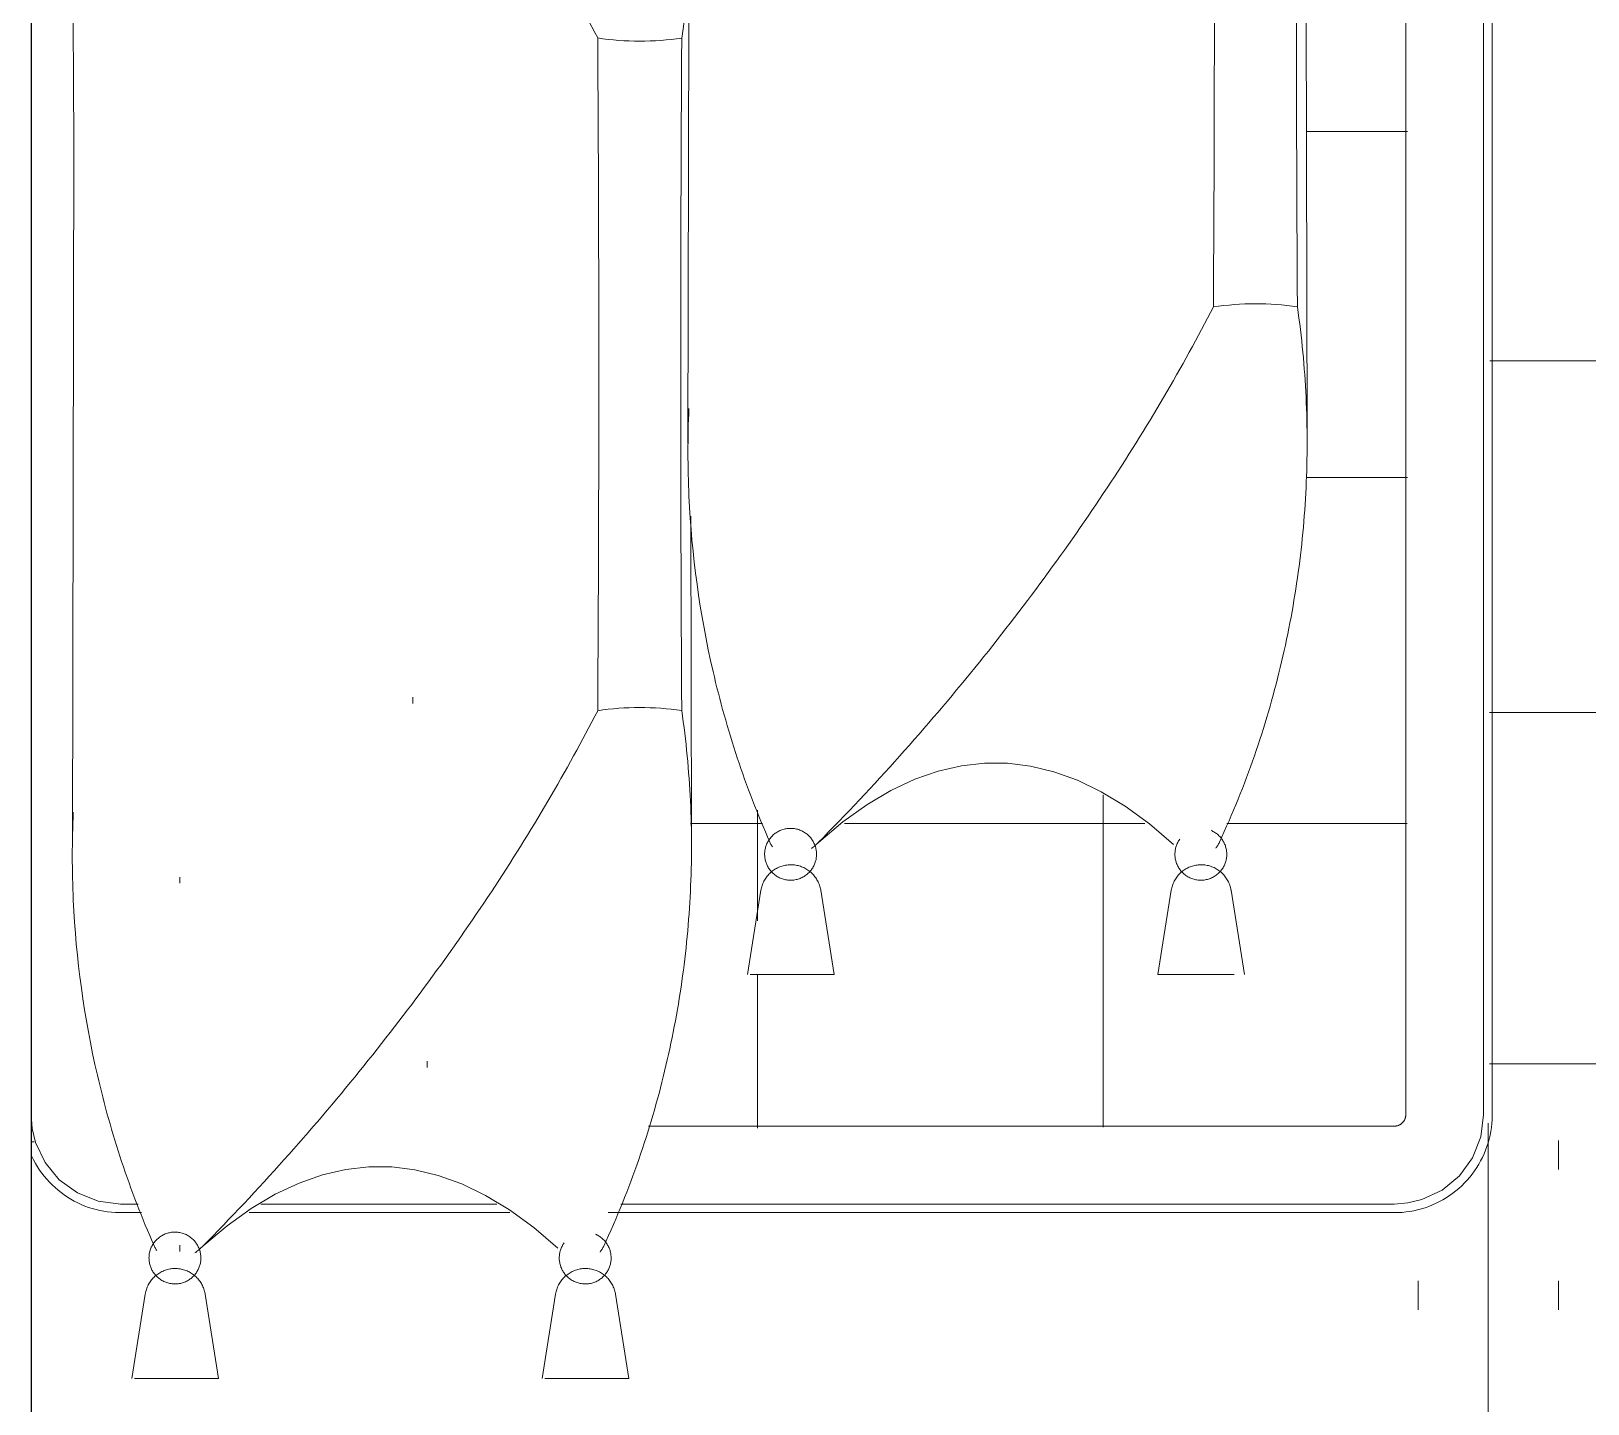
# Model space of a CAD drawing. Header units: millimetres. Extents: x -49742 to -28323, y -43447 to -3800.
# Drawn here: x -33707.6 to -33257.4, y -7565.4 to -7168.6 of the extents above; entities that cross this region are included whole.
import ezdxf

# ---------------------------------------------------------------- set-up
doc = ezdxf.new("R2010")
doc.units = ezdxf.units.MM
for name, color, linetype, lineweight in [('A-FLOR-PATT', 8, 'Continuous', 25), ('A-GENM', 13, 'Continuous', 9), ('A-WALL', 113, 'Continuous', 25), ('I-FURN', 30, 'Continuous', 9)]:
    doc.layers.add(name, color=color, linetype=linetype, lineweight=lineweight)

# ---------------------------------------------------------------- blocks, each defined once
blk = doc.blocks.new('Cortina em Tecido com Cortineiro - Sobreposto-4580227-PONTOS ELÉTRICOS MEZANINO')
at = {"layer": 'A-GENM', "color": 55}
for p, q in [((-6954.29, -7362.99), (-6954.29, -7361.17)), ((-7021.58, -7413.13), (-7021.58, -7414.95)), ((-6950.14, -7468.17), (-6950.14, -7466.35)), ((-7021.58, -7519.57), (-7021.58, -7521.39))]:
    blk.add_line(p, q, dxfattribs=at)
blk = doc.blocks.new('banco mezanino - banco mezanino-4591392-PONTOS ELÉTRICOS MEZANINO')
at = {"layer": 'I-FURN', "color": 254}
blk.add_line((-990, 0), (-990, -0.9), dxfattribs=at)
blk.add_line((-990, 0), (-990, -0.9), dxfattribs=at)
blk.add_line((-990, 0), (-990, -0.9), dxfattribs=at)
blk = doc.blocks.new('Blks_Mob_Almofada Futon - Azul 270cm-3815686-PONTOS ELÉTRICOS MEZANINO')
at = {"layer": 'A-GENM', "color": 254}
for p, q in [((-1012.5, 184.2), (-1012.5, 178.12)), ((-1012.5, 184.2), (-1012.5, 178.12)), ((-1010, 184.2), (-1010, 179.08)), ((-1012.5, 146.99), (-1012.5, 71.62)), ((-1012.5, 146.99), (-1012.5, 71.62)), ((-1010, 143.54), (-1010, 75.37)), ((-1012.5, 43.13), (-1012.5, -184.2)), ((-1012.5, 40.51), (-1012.5, -184.2)), ((-1010, 39.5), (-1010, -184.2)), ((-987.5, -184.2), (-987.5, 31.47)), ((-988.05, 0), (-943.68, 0)), ((-943.68, 0), (-988.05, 0)), ((-928.1, 0), (-900, 0)), ((-900, 0), (-928.1, 0)), ((-900, 0), (-896.14, 0)), ((-896.14, 0), (-900, 0)), ((-900, -100), (-987.75, -100)), ((-987.75, -100), (-900, -100)), ((-891.73, -100), (-900, -100)), ((-900, -100), (-891.73, -100)), ((984.2, -187.5), (-984.2, -187.5)), ((-984.2, -210), (984.2, -210)), ((-984.2, -212.5), (984.2, -212.5)), ((-984.2, -212.5), (984.2, -212.5))]:
    blk.add_line(p, q, dxfattribs=at)
at = {"layer": 'A-GENM', "color": 254, "flags": 128}
for points in [[(-996.25, 209.8), (-997.27, 209.3), (-998.26, 208.76), (-999.23, 208.18), (-1000.18, 207.56), (-1001.1, 206.9), (-1001.99, 206.21), (-1002.86, 205.48), (-1003.7, 204.71), (-1004.5, 203.92), (-1005.27, 203.09), (-1006.01, 202.23), (-1006.72, 201.34), (-1007.38, 200.43), (-1008.01, 199.49), (-1008.61, 198.53), (-1009.16, 197.54), (-1009.67, 196.53), (-1010.15, 195.5), (-1010.58, 194.45), (-1010.97, 193.39), (-1011.31, 192.31), (-1011.61, 191.22), (-1011.87, 190.12), (-1012.09, 189.01), (-1012.26, 187.89), (-1012.38, 186.77), (-1012.46, 185.64), (-1012.5, 184.51), (-1012.5, 184.2)], [(-996.25, 209.8), (-997.27, 209.3), (-998.26, 208.76), (-999.23, 208.18), (-1000.18, 207.56), (-1001.1, 206.9), (-1001.99, 206.21), (-1002.86, 205.48), (-1003.7, 204.71), (-1004.5, 203.92), (-1005.27, 203.09), (-1006.01, 202.23), (-1006.72, 201.34), (-1007.38, 200.43), (-1008.01, 199.49), (-1008.61, 198.53), (-1009.16, 197.54), (-1009.67, 196.53), (-1010.15, 195.5), (-1010.58, 194.45), (-1010.97, 193.39), (-1011.31, 192.31), (-1011.61, 191.22), (-1011.87, 190.12), (-1012.09, 189.01), (-1012.26, 187.89), (-1012.38, 186.77), (-1012.46, 185.64), (-1012.5, 184.51), (-1012.5, 184.2)], [(-1010, 184.2), (-1009.19, 190.62), (-1006.81, 196.63), (-1003.01, 201.86), (-998.03, 205.98), (-992.18, 208.74), (-988.15, 209.7), (-984.2, 210)], [(-1012.5, -184.2), (-1012.48, -185.33), (-1012.41, -186.46), (-1012.3, -187.59), (-1012.14, -188.71), (-1011.94, -189.82), (-1011.69, -190.93), (-1011.4, -192.02), (-1011.06, -193.1), (-1010.69, -194.17), (-1010.27, -195.22), (-1009.8, -196.25), (-1009.3, -197.27), (-1008.76, -198.26), (-1008.18, -199.23), (-1007.56, -200.18), (-1006.9, -201.1), (-1006.21, -201.99), (-1005.48, -202.86), (-1004.71, -203.7), (-1003.92, -204.5), (-1003.09, -205.27), (-1002.23, -206.01), (-1001.34, -206.72), (-1000.43, -207.38), (-999.49, -208.01), (-998.53, -208.61), (-997.54, -209.16), (-996.53, -209.67), (-995.5, -210.15), (-994.45, -210.58), (-993.39, -210.97), (-992.31, -211.31), (-991.22, -211.61), (-990.12, -211.87), (-989.01, -212.09), (-987.89, -212.26), (-986.77, -212.38), (-985.64, -212.46), (-984.51, -212.5), (-984.2, -212.5)], [(-1012.5, -184.2), (-1012.48, -185.33), (-1012.41, -186.46), (-1012.3, -187.59), (-1012.14, -188.71), (-1011.94, -189.82), (-1011.69, -190.93), (-1011.4, -192.02), (-1011.06, -193.1), (-1010.69, -194.17), (-1010.27, -195.22), (-1009.8, -196.25), (-1009.3, -197.27), (-1008.76, -198.26), (-1008.18, -199.23), (-1007.56, -200.18), (-1006.9, -201.1), (-1006.21, -201.99), (-1005.48, -202.86), (-1004.71, -203.7), (-1003.92, -204.5), (-1003.09, -205.27), (-1002.23, -206.01), (-1001.34, -206.72), (-1000.43, -207.38), (-999.49, -208.01), (-998.53, -208.61), (-997.54, -209.16), (-996.53, -209.67), (-995.5, -210.15), (-994.45, -210.58), (-993.39, -210.97), (-992.31, -211.31), (-991.22, -211.61), (-990.12, -211.87), (-989.01, -212.09), (-987.89, -212.26), (-986.77, -212.38), (-985.64, -212.46), (-984.51, -212.5), (-984.2, -212.5)], [(-984.2, -210), (-990.62, -209.19), (-996.63, -206.81), (-1001.86, -203.01), (-1005.98, -198.03), (-1008.74, -192.18), (-1009.7, -188.15), (-1010, -184.2)], [(-984.2, -187.5), (-984.33, -187.5), (-984.46, -187.49), (-984.6, -187.48), (-984.73, -187.46), (-984.86, -187.43), (-984.98, -187.41), (-985.11, -187.37), (-985.24, -187.33), (-985.36, -187.29), (-985.49, -187.24), (-985.61, -187.19), (-985.72, -187.13), (-985.84, -187.06), (-985.95, -187), (-986.06, -186.92), (-986.17, -186.85), (-986.28, -186.77), (-986.38, -186.68), (-986.47, -186.59), (-986.57, -186.5), (-986.66, -186.4), (-986.74, -186.3), (-986.83, -186.2), (-986.9, -186.09), (-986.98, -185.98), (-987.05, -185.87), (-987.11, -185.76), (-987.17, -185.64), (-987.23, -185.52), (-987.28, -185.4), (-987.32, -185.27), (-987.36, -185.15), (-987.4, -185.02), (-987.43, -184.89), (-987.45, -184.76), (-987.47, -184.63), (-987.49, -184.5), (-987.5, -184.37), (-987.5, -184.24), (-987.5, -184.2)]]:
    blk.add_lwpolyline(points, dxfattribs=at)
at = {"layer": 'A-GENM', "color": 254}
for points in [[(-900, 0), (-900, 6.37), (-900, 12.81), (-900, 19.35)], [(-900, 0), (-900, -0.51), (-900, -1.01), (-900, -1.52)], [(-900, -1.52), (-900, -1.01), (-900, -0.51), (-900, 0)], [(-900, -112.01), (-900, -107.97), (-900, -103.97), (-900, -100)], [(-900, -100), (-900, -103.97), (-900, -107.97), (-900, -112.01)]]:
    blk.add_open_spline(points, degree=3, dxfattribs=at)
for points, knots in [([(-900, 19.35), (-900, 17.8), (-900, 11.28), (-900, 4.86), (-900, 0)], [0.8032435, 0.8032435, 0.8032435, 0.8032435, 0.85, 1, 1, 1, 1]), ([(-900, -25.2), (-900, -30.04), (-900, -45.06), (-900, -65.31), (-900, -85.35), (-900, -95.14), (-900, -100)], [0.2553522, 0.2553522, 0.2553522, 0.2553522, 0.4, 0.7, 0.85, 1, 1, 1, 1]), ([(-900, -100), (-900, -93.53), (-900, -80.43), (-900, -56.81), (-900, -38.26), (-900, -26.7), (-900, -25.21)], [0, 0, 0, 0, 0.2, 0.4, 0.7, 0.7446478, 0.7446478, 0.7446478, 0.7446478]), ([(-900, -187.92), (-900, -185.4), (-900, -176.26), (-900, -158.84), (-900, -143.89), (-900, -135.79)], [0.123486, 0.123486, 0.123486, 0.123486, 0.2, 0.4, 0.6397507, 0.6397507, 0.6397507, 0.6397507]), ([(-900, -135.79), (-900, -137.13), (-900, -148.63), (-900, -165.31), (-900, -181.23), (-900, -187.04), (-900, -187.92)], [0.3602493, 0.3602493, 0.3602493, 0.3602493, 0.4, 0.7, 0.85, 0.876514, 0.876514, 0.876514, 0.876514]), ([(-800, -187.97), (-800, -185.44), (-800, -176.28), (-800, -166.44), (-800, -159.17), (-800, -158.67)], [0.1229196, 0.1229196, 0.1229196, 0.1229196, 0.2, 0.4, 0.4146271, 0.4146271, 0.4146271, 0.4146271]), ([(-800, -158.68), (-800, -162.56), (-800, -171.5), (-800, -181.24), (-800, -187.08), (-800, -187.97)], [0.5853729, 0.5853729, 0.5853729, 0.5853729, 0.7, 0.85, 0.8770804, 0.8770804, 0.8770804, 0.8770804]), ([(-700, -158.68), (-700, -162.56), (-700, -171.5), (-700, -181.26), (-700, -187.12), (-700, -188.03)], [0.585425, 0.585425, 0.585425, 0.585425, 0.7, 0.85, 0.8776469, 0.8776469, 0.8776469, 0.8776469]), ([(-700, -188.03), (-700, -185.48), (-700, -176.3), (-700, -166.44), (-700, -159.17), (-700, -158.68)], [0.1223531, 0.1223531, 0.1223531, 0.1223531, 0.2, 0.4, 0.414575, 0.414575, 0.414575, 0.414575])]:
    blk.add_open_spline(points, degree=3, knots=knots, dxfattribs=at)
blk = doc.blocks.new('Blks_Decor Tok_Stok_Almofada Tricoté - Único-3820462-PONTOS ELÉTRICOS MEZANINO')
at = {"layer": 'I-FURN', "color": 254}
for p, q in [((-265.63, 84.91), (-290, 88.77)), ((-290, 88.01), (-290, 80.54)), ((-290, 80.54), (-290, 63.75)), ((-290, 63.75), (-265.63, 67.61)), ((-265.63, -33.73), (-290, -29.87)), ((-290, -30.63), (-290, -38.1)), ((-290, -38.1), (-290, -54.89)), ((-290, -54.89), (-265.63, -51.03)), ((-133.64, -73.02), (-40.75, -72.82))]:
    blk.add_line(p, q, dxfattribs=at)
at = {"layer": 'I-FURN', "color": 254, "flags": 128}
for points in [[(-136.49, 106.01), (67.39, 105.54), (136.95, 106.01)], [(-265.63, 84.91), (-265.29, 84.84), (-264.94, 84.77), (-264.61, 84.68), (-264.27, 84.58), (-263.94, 84.46), (-263.62, 84.33), (-263.3, 84.19), (-262.98, 84.04), (-262.67, 83.87), (-262.37, 83.69), (-262.08, 83.5), (-261.79, 83.3), (-261.52, 83.08), (-261.25, 82.86), (-260.99, 82.62), (-260.74, 82.38), (-260.5, 82.12), (-260.27, 81.86), (-260.05, 81.58), (-259.84, 81.3), (-259.65, 81.01), (-259.46, 80.71), (-259.29, 80.41), (-259.13, 80.1), (-258.98, 79.78), (-258.85, 79.46), (-258.73, 79.13), (-258.62, 78.79), (-258.53, 78.46), (-258.45, 78.12), (-258.38, 77.77), (-258.32, 77.43), (-258.28, 77.08), (-258.26, 76.73), (-258.25, 76.38), (-258.25, 76.26)], [(-247.72, 76.35), (-247.72, 76.67), (-247.74, 76.98), (-247.78, 77.3), (-247.83, 77.62), (-247.89, 77.93), (-247.96, 78.24), (-248.05, 78.54), (-248.14, 78.84), (-248.26, 79.14), (-248.38, 79.42), (-248.51, 79.71), (-248.66, 79.98), (-248.81, 80.25), (-248.98, 80.51), (-249.15, 80.76), (-249.34, 81), (-249.53, 81.24), (-249.73, 81.46), (-249.94, 81.68), (-250.16, 81.89), (-250.39, 82.08), (-250.62, 82.27), (-250.85, 82.45), (-251.1, 82.61), (-251.34, 82.77), (-251.6, 82.91), (-251.85, 83.05), (-252.11, 83.17), (-252.38, 83.29), (-252.64, 83.39), (-252.91, 83.48), (-253.19, 83.57), (-253.46, 83.64), (-253.74, 83.7), (-254.02, 83.75), (-254.3, 83.79), (-254.58, 83.82), (-254.86, 83.84), (-255.14, 83.85), (-255.42, 83.84), (-255.71, 83.83), (-255.99, 83.81), (-256.27, 83.77), (-256.55, 83.73), (-256.82, 83.67), (-257.1, 83.61), (-257.37, 83.53), (-257.65, 83.44), (-257.91, 83.35), (-258.18, 83.24), (-258.44, 83.12), (-258.7, 82.99), (-258.96, 82.85), (-259.21, 82.7), (-259.45, 82.54), (-259.69, 82.37), (-259.93, 82.19), (-260.15, 81.99), (-260.37, 81.79), (-260.59, 81.58), (-260.79, 81.36), (-260.99, 81.13), (-261.18, 80.89), (-261.36, 80.65), (-261.53, 80.39), (-261.7, 80.13), (-261.85, 79.86), (-261.99, 79.58), (-262.12, 79.29), (-262.23, 79), (-262.34, 78.7), (-262.43, 78.4), (-262.51, 78.1), (-262.58, 77.79), (-262.63, 77.47), (-262.67, 77.16), (-262.7, 76.84), (-262.72, 76.52), (-262.72, 76.35)], [(-258.25, 76.26), (-258.25, 75.91), (-258.27, 75.56), (-258.31, 75.21), (-258.36, 74.86), (-258.42, 74.52), (-258.5, 74.18), (-258.59, 73.84), (-258.69, 73.51), (-258.81, 73.18), (-258.94, 72.85), (-259.08, 72.53), (-259.24, 72.22), (-259.4, 71.91), (-259.58, 71.61), (-259.78, 71.32), (-259.98, 71.03), (-260.19, 70.75), (-260.42, 70.49), (-260.66, 70.23), (-260.9, 69.98), (-261.16, 69.74), (-261.42, 69.51), (-261.7, 69.29), (-261.98, 69.09), (-262.27, 68.89), (-262.57, 68.71), (-262.87, 68.54), (-263.19, 68.38), (-263.5, 68.23), (-263.83, 68.1), (-264.16, 67.98), (-264.49, 67.87), (-264.83, 67.78), (-265.17, 67.7), (-265.51, 67.63), (-265.63, 67.61)], [(-262.72, 76.35), (-262.71, 76.03), (-262.69, 75.71), (-262.66, 75.39), (-262.61, 75.08), (-262.55, 74.77), (-262.48, 74.46), (-262.39, 74.15), (-262.29, 73.85), (-262.18, 73.56), (-262.06, 73.27), (-261.92, 72.99), (-261.78, 72.71), (-261.62, 72.44), (-261.46, 72.18), (-261.28, 71.93), (-261.1, 71.69), (-260.9, 71.45), (-260.7, 71.23), (-260.49, 71.01), (-260.27, 70.81), (-260.05, 70.61), (-259.82, 70.42), (-259.58, 70.25), (-259.34, 70.08), (-259.09, 69.93), (-258.84, 69.78), (-258.58, 69.64), (-258.32, 69.52), (-258.06, 69.41), (-257.79, 69.3), (-257.52, 69.21), (-257.25, 69.13), (-256.97, 69.06), (-256.7, 68.99), (-256.42, 68.94), (-256.14, 68.9), (-255.86, 68.87), (-255.58, 68.86), (-255.29, 68.85), (-255.01, 68.85), (-254.73, 68.86), (-254.45, 68.89), (-254.17, 68.92), (-253.89, 68.97), (-253.61, 69.02), (-253.34, 69.09), (-253.06, 69.16), (-252.79, 69.25), (-252.52, 69.35), (-252.25, 69.46), (-251.99, 69.58), (-251.73, 69.71), (-251.48, 69.85), (-251.23, 70), (-250.98, 70.16), (-250.74, 70.33), (-250.51, 70.51), (-250.28, 70.7), (-250.06, 70.9), (-249.85, 71.11), (-249.64, 71.33), (-249.44, 71.56), (-249.25, 71.8), (-249.07, 72.05), (-248.9, 72.3), (-248.74, 72.57), (-248.59, 72.84), (-248.45, 73.12), (-248.32, 73.4), (-248.2, 73.69), (-248.1, 73.99), (-248, 74.29), (-247.92, 74.6), (-247.86, 74.91), (-247.8, 75.22), (-247.76, 75.54), (-247.73, 75.86), (-247.72, 76.17), (-247.72, 76.35)], [(-252.38, -34.41), (-246.39, -27.4), (-241.31, -20.41), (-237.12, -13.47), (-233.81, -6.6), (-231.35, 0.2), (-229.73, 6.93), (-228.9, 13.61), (-228.86, 20.27), (-229.62, 26.95), (-231.17, 33.67), (-233.55, 40.46), (-236.78, 47.33), (-240.88, 54.26), (-245.88, 61.24), (-251.78, 68.25), (-252.47, 69.01)], [(-265.63, -33.73), (-265.29, -33.79), (-264.94, -33.87), (-264.61, -33.96), (-264.27, -34.06), (-263.94, -34.18), (-263.62, -34.31), (-263.3, -34.45), (-262.98, -34.6), (-262.67, -34.77), (-262.37, -34.95), (-262.08, -35.14), (-261.79, -35.34), (-261.52, -35.56), (-261.25, -35.78), (-260.99, -36.02), (-260.74, -36.26), (-260.5, -36.52), (-260.27, -36.78), (-260.05, -37.05), (-259.84, -37.34), (-259.65, -37.63), (-259.46, -37.92), (-259.29, -38.23), (-259.13, -38.54), (-258.98, -38.86), (-258.85, -39.18), (-258.73, -39.51), (-258.62, -39.84), (-258.53, -40.18), (-258.45, -40.52), (-258.38, -40.87), (-258.32, -41.21), (-258.28, -41.56), (-258.26, -41.91), (-258.25, -42.26), (-258.25, -42.38)], [(-250.85, -36.19), (-251.1, -36.03), (-251.34, -35.87), (-251.6, -35.72), (-251.85, -35.59), (-252.11, -35.46), (-252.38, -35.35), (-252.64, -35.25), (-252.91, -35.15), (-253.19, -35.07), (-253.46, -35), (-253.74, -34.94), (-254.02, -34.89), (-254.3, -34.85), (-254.58, -34.82), (-254.86, -34.8), (-255.14, -34.79), (-255.42, -34.79), (-255.71, -34.81), (-255.99, -34.83), (-256.27, -34.86), (-256.55, -34.91), (-256.82, -34.97), (-257.1, -35.03), (-257.37, -35.11), (-257.65, -35.2), (-257.91, -35.29), (-258.18, -35.4), (-258.44, -35.52), (-258.7, -35.65), (-258.96, -35.79), (-259.21, -35.94), (-259.45, -36.1), (-259.69, -36.27), (-259.93, -36.45), (-260.15, -36.64), (-260.37, -36.85), (-260.59, -37.06), (-260.79, -37.28), (-260.99, -37.51), (-261.18, -37.74), (-261.36, -37.99), (-261.53, -38.25), (-261.7, -38.51), (-261.85, -38.78), (-261.99, -39.06), (-262.12, -39.35), (-262.23, -39.64), (-262.34, -39.93), (-262.43, -40.24), (-262.51, -40.54), (-262.58, -40.85), (-262.63, -41.17), (-262.67, -41.48), (-262.7, -41.8), (-262.72, -42.12), (-262.72, -42.29)], [(-258.25, -42.38), (-258.25, -42.73), (-258.27, -43.08), (-258.31, -43.43), (-258.36, -43.77), (-258.42, -44.12), (-258.5, -44.46), (-258.59, -44.8), (-258.69, -45.13), (-258.81, -45.46), (-258.94, -45.79), (-259.08, -46.11), (-259.24, -46.42), (-259.4, -46.73), (-259.58, -47.03), (-259.78, -47.32), (-259.98, -47.61), (-260.19, -47.88), (-260.42, -48.15), (-260.66, -48.41), (-260.9, -48.66), (-261.16, -48.9), (-261.42, -49.13), (-261.7, -49.34), (-261.98, -49.55), (-262.27, -49.75), (-262.57, -49.93), (-262.87, -50.1), (-263.19, -50.26), (-263.5, -50.41), (-263.83, -50.54), (-264.16, -50.66), (-264.49, -50.77), (-264.83, -50.86), (-265.17, -50.94), (-265.51, -51.01), (-265.63, -51.03)], [(-262.72, -42.29), (-262.71, -42.61), (-262.69, -42.93), (-262.66, -43.25), (-262.61, -43.56), (-262.55, -43.87), (-262.48, -44.18), (-262.39, -44.49), (-262.29, -44.79), (-262.18, -45.08), (-262.06, -45.37), (-261.92, -45.65), (-261.78, -45.93), (-261.62, -46.19), (-261.46, -46.45), (-261.28, -46.71), (-261.1, -46.95), (-260.9, -47.18), (-260.7, -47.41), (-260.49, -47.62), (-260.27, -47.83), (-260.05, -48.03), (-259.82, -48.21), (-259.58, -48.39), (-259.34, -48.56), (-259.09, -48.71), (-258.84, -48.86), (-258.58, -48.99), (-258.32, -49.12), (-258.06, -49.23), (-257.79, -49.34), (-257.52, -49.43), (-257.25, -49.51), (-256.97, -49.58), (-256.7, -49.64), (-256.42, -49.69), (-256.14, -49.73), (-255.86, -49.76), (-255.58, -49.78), (-255.29, -49.79), (-255.01, -49.79), (-254.73, -49.78), (-254.45, -49.75), (-254.17, -49.72), (-253.89, -49.67), (-253.61, -49.62), (-253.34, -49.55), (-253.06, -49.47), (-252.79, -49.39), (-252.52, -49.29), (-252.25, -49.18), (-251.99, -49.06), (-251.73, -48.93), (-251.48, -48.79), (-251.23, -48.64), (-250.98, -48.48), (-250.74, -48.31), (-250.51, -48.13), (-250.28, -47.94), (-250.06, -47.74), (-249.85, -47.53), (-249.64, -47.31), (-249.44, -47.08), (-249.25, -46.84), (-249.07, -46.59), (-248.9, -46.33), (-248.74, -46.07), (-248.59, -45.8), (-248.45, -45.52), (-248.32, -45.24)]]:
    blk.add_lwpolyline(points, dxfattribs=at)
at = {"layer": 'I-FURN', "color": 254}
for centre, major_axis, start_param, end_param in [((0.36, 1695.01), (5133.85, 0), 4.693424, 4.731302), ((-802.77, -58.12), (706.69, 0), 6.232701, 6.334141), ((803.29, -58.12), (706.75, 0), 3.090651, 3.192067), ((0.39, -1811.14), (5133.85, 0), 1.551893, 1.589764)]:
    blk.add_ellipse(centre, major_axis=major_axis, ratio=0.339167, start_param=start_param, end_param=end_param, dxfattribs=at)
for points, knots in [([(-251.7, 82.34), (-243.7, 85.86), (-227.4, 92.17), (-194.11, 101.47), (-160.28, 106.11), (-134.82, 106.12), (-126.36, 105.74)], [0, 0, 0, 0, 0.1666667, 0.3333333, 0.6666667, 0.8326779, 0.8326779, 0.8326779, 0.8326779]), ([(-253.03, 81.61), (-252.89, 81.71), (-252.46, 81.98), (-252.01, 82.21), (-251.7, 82.34)], [0.8928571, 0.8928571, 0.8928571, 0.8928571, 0.9285714, 1, 1, 1, 1]), ([(-251.86, 68.38), (-252.17, 68.68), (-252.61, 69.15), (-253.18, 69.82), (-253.5, 70.23), (-253.69, 70.48), (-253.74, 70.56)], [0, 0, 0, 0, 0.0714286, 0.1071429, 0.1428571, 0.1573624, 0.1573624, 0.1573624, 0.1573624]), ([(-97, -45.91), (-105.71, -41.44), (-123.2, -31.82), (-158.05, -10.02), (-192.82, 15.5), (-226.92, 44.51), (-243.65, 60.22), (-251.86, 68.38)], [0, 0, 0, 0, 0.166667, 0.333333, 0.666667, 0.833333, 1, 1, 1, 1]), ([(-253.48, -46.59), (-253.35, -46.7), (-253.08, -46.91), (-252.52, -47.28), (-252.07, -47.52), (-251.76, -47.66)], [-0.1428571, -0.1428571, -0.1428571, -0.1428571, -0.1071429, -0.0714286, 0, 0, 0, 0])]:
    blk.add_open_spline(points, degree=3, knots=knots, dxfattribs=at)
for points in [[(252.31, 68.37), (244.06, 60.24), (227.4, 44.5), (201.77, 22.73), (175.84, 2.71), (149.74, -15.51), (123.58, -31.85), (106.16, -41.47), (97.45, -45.91)], [(-251.76, -47.66), (-243.51, -51.47), (-226.86, -58.22), (-201.24, -65.69), (-175.33, -70.65), (-149.24, -73.13), (-123.1, -73.14), (-105.69, -71.47), (-96.98, -70.21)], [(119.19, -72.48), (111.94, -72.02), (104.67, -71.27), (97.43, -70.21)]]:
    blk.add_open_spline(points, degree=3, dxfattribs=at)
blk = doc.blocks.new('Blks_Decor Tok_Stok_Almofada Tricoté - Único-V12-PONTOS ELÉTRICOS MEZANINO')
at = {"layer": 'I-FURN', "color": 254}
for p, q in [((-265.63, 84.91), (-290, 88.77)), ((-290, 88.01), (-290, 80.54)), ((-290, 80.54), (-290, 63.75)), ((-290, 63.75), (-265.63, 67.61)), ((-265.63, -33.73), (-290, -29.87)), ((-290, -29.87), (-290, -38.1)), ((-290, -38.1), (-290, -51.88)), ((-290, -54.89), (-265.63, -51.03))]:
    blk.add_line(p, q, dxfattribs=at)
at = {"layer": 'I-FURN', "color": 254, "flags": 128}
for points in [[(-136.49, 106.01), (67.39, 105.54), (136.95, 106.01)], [(-265.63, 84.91), (-265.29, 84.84), (-264.94, 84.77), (-264.61, 84.68), (-264.27, 84.58), (-263.94, 84.46), (-263.62, 84.33), (-263.3, 84.19), (-262.98, 84.04), (-262.67, 83.87), (-262.37, 83.69), (-262.08, 83.5), (-261.79, 83.3), (-261.52, 83.08), (-261.25, 82.86), (-260.99, 82.62), (-260.74, 82.38), (-260.5, 82.12), (-260.27, 81.86), (-260.05, 81.58), (-259.84, 81.3), (-259.65, 81.01), (-259.46, 80.71), (-259.29, 80.41), (-259.13, 80.1), (-258.98, 79.78), (-258.85, 79.46), (-258.73, 79.13), (-258.62, 78.79), (-258.53, 78.46), (-258.45, 78.12), (-258.38, 77.77), (-258.32, 77.43), (-258.28, 77.08), (-258.26, 76.73), (-258.25, 76.38), (-258.25, 76.26)], [(-247.72, 76.35), (-247.72, 76.67), (-247.74, 76.98), (-247.78, 77.3), (-247.83, 77.62), (-247.89, 77.93), (-247.96, 78.24), (-248.05, 78.54), (-248.14, 78.84), (-248.26, 79.14), (-248.38, 79.42), (-248.51, 79.71), (-248.66, 79.98), (-248.81, 80.25), (-248.98, 80.51), (-249.15, 80.76), (-249.34, 81), (-249.53, 81.24), (-249.73, 81.46), (-249.94, 81.68), (-250.16, 81.89), (-250.39, 82.08), (-250.62, 82.27), (-250.85, 82.45), (-251.1, 82.61), (-251.34, 82.77), (-251.6, 82.91), (-251.85, 83.05), (-252.11, 83.17), (-252.38, 83.29), (-252.64, 83.39), (-252.91, 83.48), (-253.19, 83.57), (-253.46, 83.64), (-253.74, 83.7), (-254.02, 83.75), (-254.3, 83.79), (-254.58, 83.82), (-254.86, 83.84), (-255.14, 83.85), (-255.42, 83.84), (-255.71, 83.83), (-255.99, 83.81), (-256.27, 83.77), (-256.55, 83.73), (-256.82, 83.67), (-257.1, 83.61), (-257.37, 83.53), (-257.65, 83.44), (-257.91, 83.35), (-258.18, 83.24), (-258.44, 83.12), (-258.7, 82.99), (-258.96, 82.85), (-259.21, 82.7), (-259.45, 82.54), (-259.69, 82.37), (-259.93, 82.19), (-260.15, 81.99), (-260.37, 81.79), (-260.59, 81.58), (-260.79, 81.36), (-260.99, 81.13), (-261.18, 80.89), (-261.36, 80.65), (-261.53, 80.39), (-261.7, 80.13), (-261.85, 79.86), (-261.99, 79.58), (-262.12, 79.29), (-262.23, 79), (-262.34, 78.7), (-262.43, 78.4), (-262.51, 78.1), (-262.58, 77.79), (-262.63, 77.47), (-262.67, 77.16), (-262.7, 76.84), (-262.72, 76.52), (-262.72, 76.35)], [(-258.25, 76.26), (-258.25, 75.91), (-258.27, 75.56), (-258.31, 75.21), (-258.36, 74.86), (-258.42, 74.52), (-258.5, 74.18), (-258.59, 73.84), (-258.69, 73.51), (-258.81, 73.18), (-258.94, 72.85), (-259.08, 72.53), (-259.24, 72.22), (-259.4, 71.91), (-259.58, 71.61), (-259.78, 71.32), (-259.98, 71.03), (-260.19, 70.75), (-260.42, 70.49), (-260.66, 70.23), (-260.9, 69.98), (-261.16, 69.74), (-261.42, 69.51), (-261.7, 69.29), (-261.98, 69.09), (-262.27, 68.89), (-262.57, 68.71), (-262.87, 68.54), (-263.19, 68.38), (-263.5, 68.23), (-263.83, 68.1), (-264.16, 67.98), (-264.49, 67.87), (-264.83, 67.78), (-265.17, 67.7), (-265.51, 67.63), (-265.63, 67.61)], [(-262.72, 76.35), (-262.71, 76.03), (-262.69, 75.71), (-262.66, 75.39), (-262.61, 75.08), (-262.55, 74.77), (-262.48, 74.46), (-262.39, 74.15), (-262.29, 73.85), (-262.18, 73.56), (-262.06, 73.27), (-261.92, 72.99), (-261.78, 72.71), (-261.62, 72.44), (-261.46, 72.18), (-261.28, 71.93), (-261.1, 71.69), (-260.9, 71.45), (-260.7, 71.23), (-260.49, 71.01), (-260.27, 70.81), (-260.05, 70.61), (-259.82, 70.42), (-259.58, 70.25), (-259.34, 70.08), (-259.09, 69.93), (-258.84, 69.78), (-258.58, 69.64), (-258.32, 69.52), (-258.06, 69.41), (-257.79, 69.3), (-257.52, 69.21), (-257.25, 69.13), (-256.97, 69.06), (-256.7, 68.99), (-256.42, 68.94), (-256.14, 68.9), (-255.86, 68.87), (-255.58, 68.86), (-255.29, 68.85), (-255.01, 68.85), (-254.73, 68.86), (-254.45, 68.89), (-254.17, 68.92), (-253.89, 68.97), (-253.61, 69.02), (-253.34, 69.09), (-253.06, 69.16), (-252.79, 69.25), (-252.52, 69.35), (-252.25, 69.46), (-251.99, 69.58), (-251.73, 69.71), (-251.48, 69.85), (-251.23, 70), (-250.98, 70.16), (-250.74, 70.33), (-250.51, 70.51), (-250.28, 70.7), (-250.06, 70.9), (-249.85, 71.11), (-249.64, 71.33), (-249.44, 71.56), (-249.25, 71.8), (-249.07, 72.05), (-248.9, 72.3), (-248.74, 72.57), (-248.59, 72.84), (-248.45, 73.12), (-248.32, 73.4), (-248.2, 73.69), (-248.1, 73.99), (-248, 74.29), (-247.92, 74.6), (-247.86, 74.91), (-247.8, 75.22), (-247.76, 75.54), (-247.73, 75.86), (-247.72, 76.17), (-247.72, 76.35)], [(-252.38, -34.41), (-246.39, -27.4), (-241.31, -20.41), (-237.12, -13.47), (-233.81, -6.6), (-231.35, 0.2), (-229.73, 6.93), (-228.9, 13.61), (-228.86, 20.27), (-229.62, 26.95), (-231.17, 33.67), (-233.55, 40.46), (-236.78, 47.33), (-240.88, 54.26), (-245.88, 61.24), (-251.78, 68.25), (-252.47, 69.01)], [(-265.63, -33.73), (-265.29, -33.79), (-264.94, -33.87), (-264.61, -33.96), (-264.27, -34.06), (-263.94, -34.18), (-263.62, -34.31), (-263.3, -34.45), (-262.98, -34.6), (-262.67, -34.77), (-262.37, -34.95), (-262.08, -35.14), (-261.79, -35.34), (-261.52, -35.56), (-261.25, -35.78), (-260.99, -36.02), (-260.74, -36.26), (-260.5, -36.52), (-260.27, -36.78), (-260.05, -37.05), (-259.84, -37.34), (-259.65, -37.63), (-259.46, -37.92), (-259.29, -38.23), (-259.13, -38.54), (-258.98, -38.86), (-258.85, -39.18), (-258.73, -39.51), (-258.62, -39.84), (-258.53, -40.18), (-258.45, -40.52), (-258.38, -40.87), (-258.32, -41.21), (-258.28, -41.56), (-258.26, -41.91), (-258.25, -42.26), (-258.25, -42.38)], [(-250.85, -36.19), (-251.1, -36.03), (-251.34, -35.87), (-251.6, -35.72), (-251.85, -35.59), (-252.11, -35.46), (-252.38, -35.35), (-252.64, -35.25), (-252.91, -35.15), (-253.19, -35.07), (-253.46, -35), (-253.74, -34.94), (-254.02, -34.89), (-254.3, -34.85), (-254.58, -34.82), (-254.86, -34.8), (-255.14, -34.79), (-255.42, -34.79), (-255.71, -34.81), (-255.99, -34.83), (-256.27, -34.86), (-256.55, -34.91), (-256.82, -34.97), (-257.1, -35.03), (-257.37, -35.11), (-257.65, -35.2), (-257.91, -35.29), (-258.18, -35.4), (-258.44, -35.52), (-258.7, -35.65), (-258.96, -35.79), (-259.21, -35.94), (-259.45, -36.1), (-259.69, -36.27), (-259.93, -36.45), (-260.15, -36.64), (-260.37, -36.85), (-260.59, -37.06), (-260.79, -37.28), (-260.99, -37.51), (-261.18, -37.74), (-261.36, -37.99), (-261.53, -38.25), (-261.7, -38.51), (-261.85, -38.78), (-261.99, -39.06), (-262.12, -39.35), (-262.23, -39.64), (-262.34, -39.93), (-262.43, -40.24), (-262.51, -40.54), (-262.58, -40.85), (-262.63, -41.17), (-262.67, -41.48), (-262.7, -41.8), (-262.72, -42.12), (-262.72, -42.29)], [(-258.25, -42.38), (-258.25, -42.73), (-258.27, -43.08), (-258.31, -43.43), (-258.36, -43.77), (-258.42, -44.12), (-258.5, -44.46), (-258.59, -44.8), (-258.69, -45.13), (-258.81, -45.46), (-258.94, -45.79), (-259.08, -46.11), (-259.24, -46.42), (-259.4, -46.73), (-259.58, -47.03), (-259.78, -47.32), (-259.98, -47.61), (-260.19, -47.88), (-260.42, -48.15), (-260.66, -48.41), (-260.9, -48.66), (-261.16, -48.9), (-261.42, -49.13), (-261.7, -49.34), (-261.98, -49.55), (-262.27, -49.75), (-262.57, -49.93), (-262.87, -50.1), (-263.19, -50.26), (-263.5, -50.41), (-263.83, -50.54), (-264.16, -50.66), (-264.49, -50.77), (-264.83, -50.86), (-265.17, -50.94), (-265.51, -51.01), (-265.63, -51.03)], [(-262.72, -42.29), (-262.71, -42.61), (-262.69, -42.93), (-262.66, -43.25), (-262.61, -43.56), (-262.55, -43.87), (-262.48, -44.18), (-262.39, -44.49), (-262.29, -44.79), (-262.18, -45.08), (-262.06, -45.37), (-261.92, -45.65), (-261.78, -45.93), (-261.62, -46.19), (-261.46, -46.45), (-261.28, -46.71), (-261.1, -46.95), (-260.9, -47.18), (-260.7, -47.41), (-260.49, -47.62), (-260.27, -47.83), (-260.05, -48.03), (-259.82, -48.21), (-259.58, -48.39), (-259.34, -48.56), (-259.09, -48.71), (-258.84, -48.86), (-258.58, -48.99), (-258.32, -49.12), (-258.06, -49.23), (-257.79, -49.34), (-257.52, -49.43), (-257.25, -49.51), (-256.97, -49.58), (-256.7, -49.64), (-256.42, -49.69), (-256.14, -49.73), (-255.86, -49.76), (-255.58, -49.78), (-255.29, -49.79), (-255.01, -49.79), (-254.73, -49.78), (-254.45, -49.75), (-254.17, -49.72), (-253.89, -49.67), (-253.61, -49.62), (-253.34, -49.55), (-253.06, -49.47), (-252.79, -49.39), (-252.52, -49.29), (-252.25, -49.18), (-251.99, -49.06), (-251.73, -48.93), (-251.48, -48.79), (-251.23, -48.64), (-250.98, -48.48), (-250.74, -48.31), (-250.51, -48.13), (-250.28, -47.94), (-250.06, -47.74), (-249.85, -47.53), (-249.64, -47.31), (-249.44, -47.08), (-249.25, -46.84), (-249.07, -46.59), (-248.9, -46.33), (-248.74, -46.07), (-248.59, -45.8), (-248.45, -45.52), (-248.32, -45.24)], [(-133.64, -73.02), (70.34, -72.58), (134.1, -73.02)]]:
    blk.add_lwpolyline(points, dxfattribs=at)
at = {"layer": 'I-FURN', "color": 254}
for centre, major_axis, start_param, end_param in [((0.36, 1695.01), (5133.85, 0), 4.693424, 4.731302), ((-802.77, -58.12), (706.69, 0), 6.232701, 6.334141), ((0.39, -1811.14), (5133.85, 0), 1.551893, 1.589764)]:
    blk.add_ellipse(centre, major_axis=major_axis, ratio=0.339167, start_param=start_param, end_param=end_param, dxfattribs=at)
for points, knots in [([(-251.7, 82.34), (-243.7, 85.86), (-227.4, 92.17), (-194.11, 101.47), (-160.28, 106.11), (-134.82, 106.12), (-126.36, 105.74)], [0, 0, 0, 0, 0.1666667, 0.3333333, 0.6666667, 0.8326779, 0.8326779, 0.8326779, 0.8326779]), ([(-253.03, 81.61), (-252.89, 81.71), (-252.46, 81.98), (-252.01, 82.21), (-251.7, 82.34)], [0.8928571, 0.8928571, 0.8928571, 0.8928571, 0.9285714, 1, 1, 1, 1]), ([(-251.86, 68.38), (-252.17, 68.68), (-252.61, 69.15), (-253.18, 69.82), (-253.45, 70.16), (-253.58, 70.34)], [0, 0, 0, 0, 0.0714286, 0.1071429, 0.1428571, 0.1428571, 0.1428571, 0.1428571]), ([(-97, -45.91), (-105.71, -41.44), (-123.2, -31.82), (-158.05, -10.02), (-192.82, 15.5), (-226.92, 44.51), (-243.65, 60.22), (-251.86, 68.38)], [0, 0, 0, 0, 0.166667, 0.333333, 0.666667, 0.833333, 1, 1, 1, 1]), ([(-253.48, -46.59), (-253.35, -46.7), (-253.08, -46.91), (-252.52, -47.28), (-252.07, -47.52), (-251.76, -47.66)], [-0.1428571, -0.1428571, -0.1428571, -0.1428571, -0.1071429, -0.0714286, 0, 0, 0, 0])]:
    blk.add_open_spline(points, degree=3, knots=knots, dxfattribs=at)
blk.add_open_spline([(-251.76, -47.66), (-243.51, -51.47), (-226.86, -58.22), (-201.24, -65.69), (-175.33, -70.65), (-149.24, -73.13), (-123.1, -73.14), (-105.69, -71.47), (-96.98, -70.21)], degree=3, dxfattribs=at)

msp = doc.modelspace()

# ---------------------------------------------------------------- hatches: boundary and pattern name
at = {"layer": 'A-FLOR-PATT', "lineweight": 9}
h = msp.add_hatch(dxfattribs=at)
h.set_pattern_fill('FP_4', color=9, style=0, pattern_type=2)
h.set_pattern_definition([(0, (-31457.6, -6959.33), (0, 101.6), []), (90, (-31457.6, -6959.33), (-203.2, 203.2), [101.6, -711.2]), (90, (-31437.28, -6928.85), (-203.2, 203.2), [8.382, -32.258, 8.382, -763.778]), (90, (-30665.12, -6928.85), (-203.2, 203.2), [8.382, -32.258, 8.382, -763.778]), (90, (-31051.2, -6857.73), (-203.2, 203.2), [101.6, -711.2]), (90, (-31071.52, -6827.25), (-203.2, 203.2), [8.382, -32.258, 8.382, -763.778]), (90, (-31030.88, -6827.25), (-203.2, 203.2), [8.382, -32.258, 8.382, -763.778])])
h.paths.add_polyline_path([(-29207.595, -8369.651), (-29207.595, -7479.651), (-29607.595, -7479.651), (-29607.595, -5489.651), (-29657.595, -5489.651), (-29657.595, -6479.651), (-29687.595, -6479.651), (-29687.595, -5485.283), (-32903.72, -5485.283), (-32903.72, -5489.651), (-33301.688, -5490.22), (-33293.347, -5494.3), (-33285.115, -5515.42), (-33285.885, -7483.549), (-33294.245, -7501.899), (-33315.364, -7510.131), (-33538.198, -7510.384), (-33542.013, -7521.368), (-33540.329, -7523.265), (-33543.981, -7527.477), (-33540.329, -7530.431), (-33538.773, -7533.679), (-33535.537, -7558.047), (-33559.042, -7558.047), (-33555.805, -7533.679), (-33553.687, -7529.76), (-33551.131, -7526.976), (-33554.028, -7522.818), (-33553.9, -7521.523), (-33563.001, -7514.768), (-33569.242, -7510.131), (-33645.015, -7510.465), (-33660.008, -7522.092), (-33658.967, -7523.265), (-33662.619, -7527.477), (-33659.081, -7530.194), (-33657.412, -7533.679), (-33654.175, -7558.047), (-33677.68, -7558.047), (-33674.443, -7533.679), (-33672.325, -7529.76), (-33669.849, -7526.885), (-33672.761, -7522.925), (-33671.182, -7521.146), (-33673.063, -7517.011), (-33675.72, -7510.131), (-33683.493, -7509.361), (-33702.007, -7500.621), (-33707.595, -7489.651), (-33707.595, -8289.651), (-29980.095, -8289.651), (-29980.095, -8342.151), (-29927.595, -8342.151), (-29927.595, -8369.651), (-29330.765, -8369.651)])
h.paths.add_polyline_path([(-31477.595, -7879.651), (-31477.595, -6379.651), (-31437.595, -6379.651), (-31437.595, -7879.651), (-31457.525, -7879.651)])
h.paths.add_polyline_path([(-33698.218, -5489.651), (-33691.329, -5489.291), (-33682.031, -5485.283), (-33707.595, -5485.941), (-33707.595, -5489.651), (-33700.946, -5489.651)])

# ---------------------------------------------------------------- linework, layer by layer
at = {"layer": 'A-WALL'}
msp.add_line((-33707.595, -5479.651), (-33707.595, -12801.982), dxfattribs=at)

# ---------------------------------------------------------------- block references
at = {"layer": 'A-GENM', "color": 254, "rotation": 89.9999999999999}
msp.add_blockref('Blks_Mob_Almofada Futon - Azul 270cm-3815686-PONTOS ELÉTRICOS MEZANINO', (-33497.595, -6497.651), dxfattribs=at)
at = {"layer": 'A-GENM', "color": 55}
msp.add_blockref('Cortina em Tecido com Cortineiro - Sobreposto-4580227-PONTOS ELÉTRICOS MEZANINO', (-26642.975, 0), dxfattribs=at)
at = {"layer": 'I-FURN', "color": 254, "rotation": 89.9999999999999}
for name, p in [('banco mezanino - banco mezanino-4591392-PONTOS ELÉTRICOS MEZANINO', (-33707.595, -6499.651)), ('Blks_Decor Tok_Stok_Almofada Tricoté - Único-V12-PONTOS ELÉTRICOS MEZANINO', (-33411.639, -7151.34)), ('Blks_Decor Tok_Stok_Almofada Tricoté - Único-3820462-PONTOS ELÉTRICOS MEZANINO', (-33589.668, -7268.047))]:
    msp.add_blockref(name, p, dxfattribs=at)

doc.saveas('drawing.dxf')
